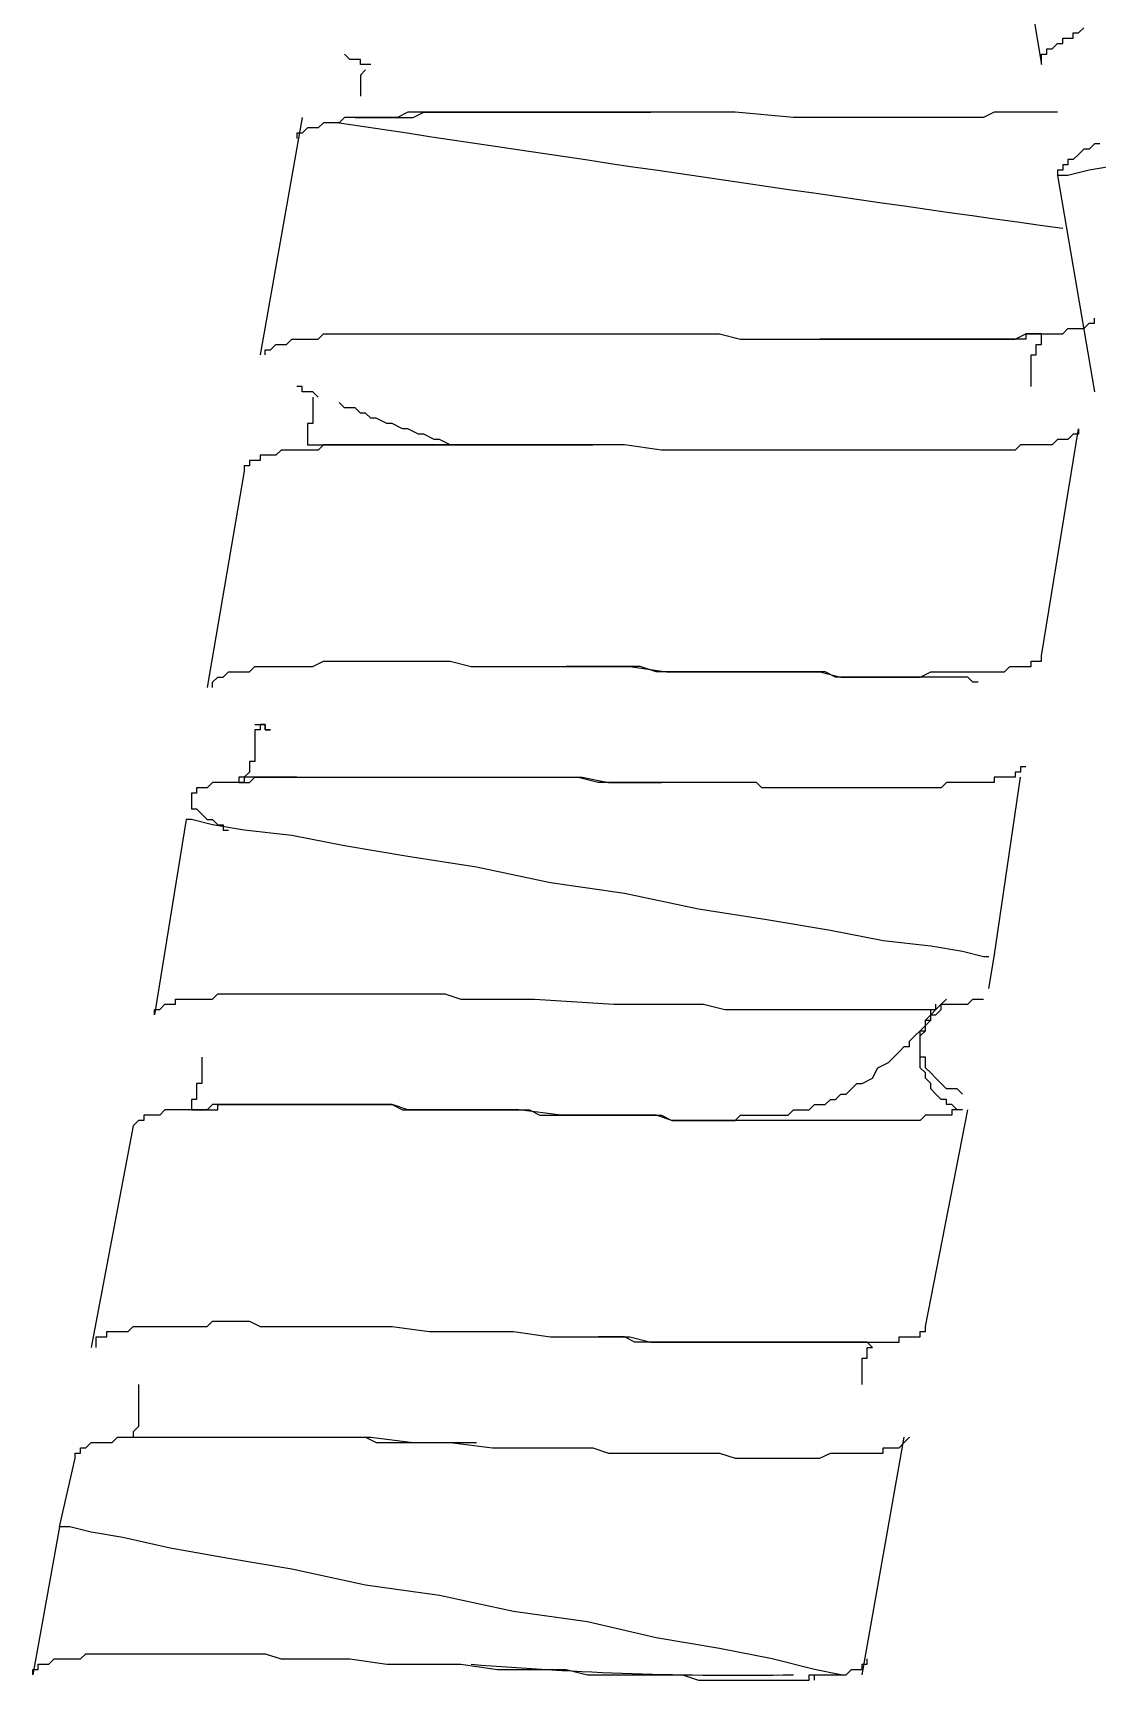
# Model space of a CAD drawing. Extents: x -1585 to -1165, y -4178 to -3881.
# Drawn here: x -1415.42 to -1409.43, y -4081.63 to -4072.35 of the extents above; entities that cross this region are included whole.
import ezdxf

# ---------------------------------------------------------------- set-up
doc = ezdxf.new("R2010")
doc.units = 0
doc.header["$LTSCALE"] = 7
doc.layers.add('DWG', color=7, linetype='CONTINUOUS')

msp = doc.modelspace()

# ---------------------------------------------------------------- linework, layer by layer
at = {"layer": 'DWG'}
for points in [[(-1409.9471, -4071.2748), (-1409.7388, -4072.5243), (-1409.7388, -4072.4946), (-1409.7388, -4072.4648), (-1409.7091, -4072.4648), (-1409.7091, -4072.4351), (-1409.6793, -4072.4351), (-1409.6496, -4072.4053), (-1409.6198, -4072.4053), (-1409.6198, -4072.3756), (-1409.5901, -4072.3756), (-1409.5603, -4072.3756), (-1409.5603, -4072.3458), (-1409.5306, -4072.3458), (-1409.5008, -4072.3161)], [(-1405.1276, -4072.3756), (-1405.1573, -4072.3756), (-1405.2763, -4072.4053), (-1405.4548, -4072.4351), (-1405.7226, -4072.4648), (-1406.0201, -4072.5243), (-1406.3771, -4072.5838), (-1406.7638, -4072.6433), (-1407.1803, -4072.7326), (-1407.5968, -4072.7921), (-1407.9836, -4072.8516), (-1408.3703, -4072.9408), (-1408.7273, -4073.0003), (-1409.0546, -4073.0598), (-1409.2926, -4073.0896), (-1409.4711, -4073.1193), (-1409.5901, -4073.1491), (-1409.6496, -4073.1491), (-1409.4413, -4074.3688)], [(-1413.5171, -4072.5243), (-1413.5468, -4072.5243), (-1413.5766, -4072.5243), (-1413.5766, -4072.4946), (-1413.6063, -4072.4946), (-1413.6361, -4072.4946), (-1413.6658, -4072.4648)], [(-1413.5468, -4072.5541), (-1413.5766, -4072.5838), (-1413.5766, -4072.6136), (-1413.5766, -4072.6433), (-1413.5766, -4072.6731), (-1413.5766, -4072.7028)], [(-1413.9038, -4072.8218), (-1414.1418, -4074.1606)], [(-1409.6496, -4072.7921), (-1409.6793, -4072.7921), (-1409.7388, -4072.7921), (-1409.7983, -4072.7921), (-1409.8281, -4072.7921), (-1409.8876, -4072.7921), (-1409.9471, -4072.7921), (-1410.0066, -4072.7921), (-1410.0661, -4072.8218), (-1410.1256, -4072.8218), (-1410.1851, -4072.8218), (-1410.2446, -4072.8218), (-1410.3041, -4072.8218), (-1410.3636, -4072.8218), (-1410.4231, -4072.8218), (-1410.5123, -4072.8218), (-1410.5718, -4072.8218), (-1410.6313, -4072.8218), (-1410.7206, -4072.8218), (-1410.7801, -4072.8218), (-1410.8396, -4072.8218), (-1410.9288, -4072.8218), (-1410.9883, -4072.8218), (-1411.1371, -4072.8218), (-1411.4643, -4072.7921), (-1411.7618, -4072.7921), (-1411.9106, -4072.7921), (-1412.0593, -4072.7921), (-1412.2081, -4072.7921), (-1412.3568, -4072.7921), (-1412.5056, -4072.7921), (-1412.5651, -4072.7921), (-1412.6543, -4072.7921), (-1412.7138, -4072.7921), (-1412.7733, -4072.7921), (-1412.8328, -4072.7921), (-1412.8923, -4072.7921), (-1412.9816, -4072.7921), (-1413.0411, -4072.7921), (-1413.1006, -4072.7921), (-1413.1601, -4072.7921), (-1413.1898, -4072.7921), (-1413.2493, -4072.7921), (-1413.3088, -4072.7921), (-1413.3683, -4072.8218), (-1413.3981, -4072.8218), (-1413.4576, -4072.8218), (-1413.5171, -4072.8218), (-1413.5468, -4072.8218), (-1413.5766, -4072.8218), (-1413.6361, -4072.8218), (-1413.6658, -4072.8218), (-1413.6956, -4072.8516), (-1413.7253, -4072.8516), (-1413.7551, -4072.8516), (-1413.7848, -4072.8516), (-1413.8146, -4072.8813), (-1413.8443, -4072.8813), (-1413.8741, -4072.8813), (-1413.9038, -4072.9111), (-1413.9336, -4072.9111), (-1413.9336, -4072.9408)], [(-1413.6063, -4072.8218), (-1413.5766, -4072.8218), (-1413.5468, -4072.8218), (-1413.5171, -4072.8218), (-1413.4873, -4072.8218), (-1413.4576, -4072.8218), (-1413.4278, -4072.8218), (-1413.3981, -4072.8218), (-1413.3683, -4072.8218), (-1413.3386, -4072.8218), (-1413.3088, -4072.8218), (-1413.2791, -4072.8218), (-1413.2196, -4072.7921), (-1413.1898, -4072.7921), (-1413.1303, -4072.7921), (-1413.0708, -4072.7921), (-1413.0411, -4072.7921), (-1412.9816, -4072.7921), (-1412.9221, -4072.7921), (-1412.8626, -4072.7921), (-1412.8328, -4072.7921), (-1412.7733, -4072.7921), (-1412.7138, -4072.7921), (-1412.6543, -4072.7921), (-1412.5948, -4072.7921), (-1412.5353, -4072.7921), (-1412.4758, -4072.7921), (-1412.3866, -4072.7921), (-1412.3271, -4072.7921), (-1412.2676, -4072.7921), (-1412.2081, -4072.7921), (-1412.1486, -4072.7921), (-1412.0593, -4072.7921), (-1411.9998, -4072.7921), (-1411.9403, -4072.7921)], [(-1409.4116, -4072.9706), (-1409.4413, -4072.9706), (-1409.4711, -4073.0003), (-1409.5008, -4073.0003), (-1409.5306, -4073.0301), (-1409.5603, -4073.0598), (-1409.5901, -4073.0598), (-1409.5901, -4073.0896), (-1409.6198, -4073.0896), (-1409.6198, -4073.1193), (-1409.6496, -4073.1193), (-1409.6496, -4073.1491)], [(-1414.1121, -4074.1606), (-1414.1121, -4074.1308), (-1414.0823, -4074.1308), (-1414.0526, -4074.1011), (-1414.0228, -4074.1011), (-1413.9931, -4074.1011), (-1413.9633, -4074.0713), (-1413.9336, -4074.0713), (-1413.9038, -4074.0713), (-1413.8741, -4074.0713), (-1413.8443, -4074.0713), (-1413.8146, -4074.0713), (-1413.7848, -4074.0416), (-1413.7551, -4074.0416), (-1413.7253, -4074.0416), (-1413.6658, -4074.0416), (-1413.6361, -4074.0416), (-1413.6063, -4074.0416), (-1413.5766, -4074.0416), (-1413.5468, -4074.0416), (-1413.4873, -4074.0416), (-1413.4576, -4074.0416), (-1413.4278, -4074.0416), (-1413.3683, -4074.0416), (-1413.3386, -4074.0416), (-1413.3088, -4074.0416), (-1413.2493, -4074.0416), (-1413.2196, -4074.0416), (-1413.1601, -4074.0416), (-1413.0708, -4074.0416), (-1412.9816, -4074.0416), (-1412.8626, -4074.0416), (-1412.7733, -4074.0416), (-1412.6543, -4074.0416), (-1412.5651, -4074.0416), (-1412.4461, -4074.0416), (-1412.2378, -4074.0416), (-1411.9998, -4074.0416), (-1411.7916, -4074.0416), (-1411.5536, -4074.0416), (-1411.4346, -4074.0713), (-1411.3156, -4074.0713), (-1411.2263, -4074.0713), (-1411.1073, -4074.0713), (-1410.9883, -4074.0713), (-1410.8991, -4074.0713), (-1410.7801, -4074.0713), (-1410.6908, -4074.0713), (-1410.5718, -4074.0713), (-1410.4826, -4074.0713), (-1410.3933, -4074.0713), (-1410.3041, -4074.0713), (-1410.2148, -4074.0713), (-1410.1851, -4074.0713), (-1410.1256, -4074.0713), (-1410.0958, -4074.0713), (-1410.0661, -4074.0713), (-1410.0066, -4074.0713), (-1409.9768, -4074.0713), (-1409.9471, -4074.0713), (-1409.9173, -4074.0713), (-1409.8876, -4074.0713), (-1409.8281, -4074.0416), (-1409.7983, -4074.0416), (-1409.7686, -4074.0416), (-1409.7388, -4074.0416), (-1409.7091, -4074.0416), (-1409.6793, -4074.0416), (-1409.6496, -4074.0416), (-1409.6198, -4074.0416), (-1409.5901, -4074.0118), (-1409.5603, -4074.0118), (-1409.5306, -4074.0118), (-1409.5008, -4074.0118), (-1409.4711, -4073.9821), (-1409.4413, -4073.9821), (-1409.4413, -4073.9523)], [(-1409.7983, -4074.3391), (-1409.7983, -4074.3093), (-1409.7983, -4074.2796), (-1409.7983, -4074.2498), (-1409.7983, -4074.2201), (-1409.7983, -4074.1903), (-1409.7983, -4074.1606), (-1409.7686, -4074.1606), (-1409.7686, -4074.1308), (-1409.7686, -4074.1011), (-1409.7388, -4074.1011), (-1409.7388, -4074.0713), (-1409.7388, -4074.0416), (-1409.7686, -4074.0416), (-1409.7983, -4074.0416), (-1409.8281, -4074.0416), (-1409.8281, -4074.0713), (-1409.8578, -4074.0713), (-1409.8876, -4074.0713), (-1409.9173, -4074.0713), (-1409.9471, -4074.0713), (-1409.9768, -4074.0713), (-1410.0066, -4074.0713), (-1410.0363, -4074.0713), (-1410.0661, -4074.0713), (-1410.0958, -4074.0713), (-1410.1256, -4074.0713), (-1410.1553, -4074.0713), (-1410.1851, -4074.0713), (-1410.2148, -4074.0713), (-1410.2446, -4074.0713), (-1410.2743, -4074.0713), (-1410.3338, -4074.0713), (-1410.3636, -4074.0713), (-1410.3933, -4074.0713), (-1410.4231, -4074.0713), (-1410.4528, -4074.0713), (-1410.5123, -4074.0713), (-1410.5421, -4074.0713), (-1410.5718, -4074.0713), (-1410.6313, -4074.0713), (-1410.6611, -4074.0713), (-1410.6908, -4074.0713), (-1410.7503, -4074.0713), (-1410.7801, -4074.0713), (-1410.8098, -4074.0713), (-1410.8693, -4074.0713), (-1410.8991, -4074.0713), (-1410.9586, -4074.0713), (-1410.9883, -4074.0713)], [(-1413.8146, -4074.3986), (-1413.8443, -4074.3688), (-1413.8741, -4074.3688), (-1413.9038, -4074.3688), (-1413.9038, -4074.3391), (-1413.9336, -4074.3391)], [(-1413.8443, -4074.3986), (-1413.8443, -4074.4283), (-1413.8443, -4074.4581), (-1413.8443, -4074.4878), (-1413.8443, -4074.5176), (-1413.8443, -4074.5473), (-1413.8741, -4074.5473), (-1413.8741, -4074.5771), (-1413.8741, -4074.6068), (-1413.8741, -4074.6366), (-1413.8741, -4074.6663), (-1413.8443, -4074.6663), (-1413.8146, -4074.6663), (-1413.7848, -4074.6663), (-1413.7551, -4074.6663), (-1413.7253, -4074.6663), (-1413.6956, -4074.6663), (-1413.6658, -4074.6663), (-1413.6063, -4074.6663), (-1413.5766, -4074.6663), (-1413.5468, -4074.6663), (-1413.5171, -4074.6663), (-1413.4873, -4074.6663), (-1413.4576, -4074.6663), (-1413.3981, -4074.6663), (-1413.3683, -4074.6663), (-1413.3088, -4074.6663), (-1413.2791, -4074.6663), (-1413.2196, -4074.6663), (-1413.1898, -4074.6663), (-1413.1303, -4074.6663), (-1413.1006, -4074.6663), (-1413.0411, -4074.6663), (-1412.9816, -4074.6663), (-1412.9221, -4074.6663), (-1412.8923, -4074.6663), (-1412.8328, -4074.6663), (-1412.7733, -4074.6663), (-1412.7138, -4074.6663), (-1412.6543, -4074.6663), (-1412.5948, -4074.6663), (-1412.5651, -4074.6663), (-1412.5056, -4074.6663), (-1412.4461, -4074.6663), (-1412.3866, -4074.6663), (-1412.3271, -4074.6663), (-1412.2676, -4074.6663)], [(-1413.0708, -4074.6663), (-1413.1303, -4074.6366), (-1413.1601, -4074.6366), (-1413.2196, -4074.6068), (-1413.2493, -4074.6068), (-1413.3088, -4074.5771), (-1413.3386, -4074.5771), (-1413.3981, -4074.5473), (-1413.4278, -4074.5473), (-1413.4873, -4074.5176), (-1413.5171, -4074.5176), (-1413.5468, -4074.4878), (-1413.5766, -4074.4878), (-1413.6063, -4074.4581), (-1413.6361, -4074.4581), (-1413.6658, -4074.4581), (-1413.6956, -4074.4283)], [(-1414.4096, -4076.0348), (-1414.4096, -4076.0051), (-1414.3798, -4075.9753), (-1414.3501, -4075.9753), (-1414.3203, -4075.9456), (-1414.2906, -4075.9456), (-1414.2608, -4075.9456), (-1414.2311, -4075.9456), (-1414.2013, -4075.9456), (-1414.1716, -4075.9158), (-1414.1418, -4075.9158), (-1414.1121, -4075.9158), (-1414.0823, -4075.9158), (-1414.0526, -4075.9158), (-1413.9931, -4075.9158), (-1413.9633, -4075.9158), (-1413.9336, -4075.9158), (-1413.9038, -4075.9158), (-1413.8741, -4075.9158), (-1413.8443, -4075.9158), (-1413.7848, -4075.8861), (-1413.7551, -4075.8861), (-1413.7253, -4075.8861), (-1413.6361, -4075.8861), (-1413.5468, -4075.8861), (-1413.4576, -4075.8861), (-1413.3683, -4075.8861), (-1413.2791, -4075.8861), (-1413.1601, -4075.8861), (-1413.0708, -4075.8861), (-1412.9518, -4075.9158), (-1412.8626, -4075.9158), (-1412.7436, -4075.9158), (-1412.6246, -4075.9158), (-1412.5353, -4075.9158), (-1412.4163, -4075.9158), (-1412.2973, -4075.9158), (-1412.0593, -4075.9158), (-1411.8511, -4075.9456), (-1411.6131, -4075.9456), (-1411.5238, -4075.9456), (-1411.4048, -4075.9456), (-1411.2858, -4075.9456), (-1411.1966, -4075.9456), (-1411.0776, -4075.9456), (-1410.9883, -4075.9456), (-1410.8693, -4075.9753), (-1410.7801, -4075.9753), (-1410.7503, -4075.9753), (-1410.6908, -4075.9753), (-1410.6016, -4075.9753), (-1410.5123, -4075.9753), (-1410.4231, -4075.9753), (-1410.3636, -4075.9456), (-1410.3041, -4075.9456), (-1410.2743, -4075.9456), (-1410.2446, -4075.9456), (-1410.2148, -4075.9456), (-1410.1851, -4075.9456), (-1410.1256, -4075.9456), (-1410.0958, -4075.9456), (-1410.0661, -4075.9456), (-1410.0363, -4075.9456), (-1410.0066, -4075.9456), (-1409.9768, -4075.9456), (-1409.9471, -4075.9456), (-1409.9173, -4075.9158), (-1409.8876, -4075.9158), (-1409.8578, -4075.9158), (-1409.8281, -4075.9158), (-1409.7983, -4075.9158), (-1409.7983, -4075.8861), (-1409.7686, -4075.8861), (-1409.7388, -4075.8861), (-1409.7388, -4075.8563), (-1409.5306, -4074.5771), (-1409.5306, -4074.6068), (-1409.5603, -4074.6068), (-1409.5901, -4074.6366), (-1409.6198, -4074.6366), (-1409.6496, -4074.6366), (-1409.6793, -4074.6663), (-1409.7091, -4074.6663), (-1409.7388, -4074.6663), (-1409.7686, -4074.6663), (-1409.7983, -4074.6663), (-1409.8281, -4074.6663), (-1409.8578, -4074.6663), (-1409.8876, -4074.6961), (-1409.9173, -4074.6961), (-1409.9471, -4074.6961), (-1409.9768, -4074.6961), (-1410.0066, -4074.6961), (-1410.0363, -4074.6961), (-1410.0661, -4074.6961), (-1410.1256, -4074.6961), (-1410.1553, -4074.6961), (-1410.1851, -4074.6961), (-1410.2446, -4074.6961), (-1410.3041, -4074.6961), (-1410.3933, -4074.6961), (-1410.4826, -4074.6961), (-1410.5718, -4074.6961), (-1410.6908, -4074.6961), (-1410.7801, -4074.6961), (-1410.8693, -4074.6961), (-1410.9883, -4074.6961), (-1411.1073, -4074.6961), (-1411.1966, -4074.6961), (-1411.3156, -4074.6961), (-1411.4346, -4074.6961), (-1411.5238, -4074.6961), (-1411.6428, -4074.6961), (-1411.8808, -4074.6961), (-1412.0891, -4074.6663), (-1412.3271, -4074.6663), (-1412.4461, -4074.6663), (-1412.5353, -4074.6663), (-1412.6543, -4074.6663), (-1412.7733, -4074.6663), (-1412.8626, -4074.6663), (-1412.9816, -4074.6663), (-1413.0708, -4074.6663), (-1413.1601, -4074.6663), (-1413.2196, -4074.6663), (-1413.2493, -4074.6663), (-1413.3386, -4074.6663), (-1413.4278, -4074.6663), (-1413.5171, -4074.6663), (-1413.6063, -4074.6663), (-1413.6361, -4074.6663), (-1413.6658, -4074.6663), (-1413.6956, -4074.6663), (-1413.7551, -4074.6663), (-1413.7848, -4074.6663), (-1413.8146, -4074.6961), (-1413.8443, -4074.6961), (-1413.8741, -4074.6961), (-1413.9038, -4074.6961), (-1413.9336, -4074.6961), (-1413.9633, -4074.6961), (-1413.9931, -4074.6961), (-1414.0228, -4074.6961), (-1414.0526, -4074.7258), (-1414.0823, -4074.7258), (-1414.1121, -4074.7258), (-1414.1418, -4074.7258), (-1414.1418, -4074.7556), (-1414.1716, -4074.7556), (-1414.2013, -4074.7556), (-1414.2013, -4074.7853), (-1414.2311, -4074.7853), (-1414.2311, -4074.8151), (-1414.4393, -4076.0348)], [(-1410.0958, -4076.0051), (-1410.1256, -4076.0051), (-1410.1553, -4075.9753), (-1410.1851, -4075.9753), (-1410.2148, -4075.9753), (-1410.2446, -4075.9753), (-1410.2743, -4075.9753), (-1410.3041, -4075.9753), (-1410.3338, -4075.9753), (-1410.3636, -4075.9753), (-1410.3933, -4075.9753), (-1410.4231, -4075.9753), (-1410.4528, -4075.9753), (-1410.4826, -4075.9753), (-1410.5123, -4075.9753), (-1410.5421, -4075.9753), (-1410.5718, -4075.9753), (-1410.6016, -4075.9753), (-1410.6313, -4075.9753), (-1410.6908, -4075.9753), (-1410.7206, -4075.9753), (-1410.7503, -4075.9753), (-1410.7801, -4075.9753), (-1410.8396, -4075.9753), (-1410.8693, -4075.9753), (-1410.8991, -4075.9753), (-1410.9586, -4075.9456), (-1410.9883, -4075.9456), (-1411.0478, -4075.9456), (-1411.0776, -4075.9456), (-1411.1371, -4075.9456), (-1411.1668, -4075.9456), (-1411.2263, -4075.9456), (-1411.2561, -4075.9456), (-1411.3156, -4075.9456), (-1411.4048, -4075.9456), (-1411.4941, -4075.9456), (-1411.6131, -4075.9456), (-1411.7023, -4075.9456), (-1411.7916, -4075.9456), (-1411.9106, -4075.9456), (-1411.9998, -4075.9158), (-1412.1188, -4075.9158), (-1412.2081, -4075.9158), (-1412.2973, -4075.9158), (-1412.4163, -4075.9158)], [(-1414.1716, -4076.2431), (-1414.1418, -4076.2431), (-1414.1121, -4076.2431), (-1414.1121, -4076.2728), (-1414.0823, -4076.2728), (-1414.1121, -4076.2728), (-1414.1121, -4076.2431), (-1414.1418, -4076.2431), (-1414.1418, -4076.2728), (-1414.1716, -4076.2728), (-1414.1716, -4076.3026), (-1414.1716, -4076.3323), (-1414.1716, -4076.3621), (-1414.1716, -4076.3918), (-1414.1716, -4076.4216), (-1414.1716, -4076.4513), (-1414.2013, -4076.4513), (-1414.2013, -4076.4811), (-1414.2013, -4076.5108), (-1414.2311, -4076.5406), (-1414.2311, -4076.5703), (-1414.2608, -4076.5703), (-1414.2311, -4076.5703), (-1414.2013, -4076.5703), (-1414.1716, -4076.5406), (-1414.1418, -4076.5406), (-1414.1121, -4076.5406), (-1414.0823, -4076.5406), (-1414.0526, -4076.5406), (-1414.0228, -4076.5406), (-1413.9931, -4076.5406), (-1413.9633, -4076.5406), (-1413.9336, -4076.5406), (-1413.9038, -4076.5406), (-1413.8741, -4076.5406), (-1413.8443, -4076.5406), (-1413.8146, -4076.5406), (-1413.7848, -4076.5406), (-1413.7551, -4076.5406), (-1413.7253, -4076.5406), (-1413.6956, -4076.5406), (-1413.6361, -4076.5406), (-1413.5766, -4076.5406), (-1413.5171, -4076.5406), (-1413.4576, -4076.5406), (-1413.3981, -4076.5406), (-1413.3386, -4076.5406), (-1413.2493, -4076.5406), (-1413.1898, -4076.5406), (-1413.1303, -4076.5406), (-1413.0708, -4076.5406), (-1412.9816, -4076.5406), (-1412.9221, -4076.5406), (-1412.8328, -4076.5406), (-1412.7733, -4076.5406), (-1412.7138, -4076.5406), (-1412.6246, -4076.5406), (-1412.4758, -4076.5406), (-1412.3271, -4076.5406), (-1412.1783, -4076.5703), (-1412.0296, -4076.5703), (-1411.9701, -4076.5703), (-1411.8808, -4076.5703)], [(-1413.9336, -4076.5406), (-1413.9633, -4076.5406), (-1413.9931, -4076.5406), (-1414.0228, -4076.5406), (-1414.0526, -4076.5406), (-1414.0823, -4076.5406), (-1414.1121, -4076.5406), (-1414.1418, -4076.5406), (-1414.1716, -4076.5406), (-1414.2013, -4076.5406), (-1414.2311, -4076.5406), (-1414.2608, -4076.5406), (-1414.2608, -4076.5703), (-1414.2906, -4076.5703), (-1414.3203, -4076.5703), (-1414.3501, -4076.5703), (-1414.3798, -4076.5703), (-1414.4096, -4076.5703), (-1414.4393, -4076.6001), (-1414.4691, -4076.6001), (-1414.4988, -4076.6001), (-1414.4988, -4076.6298), (-1414.5286, -4076.6298), (-1414.5286, -4076.6596), (-1414.5286, -4076.6893), (-1414.5286, -4076.7191), (-1414.4988, -4076.7191), (-1414.4691, -4076.7488), (-1414.4393, -4076.7786), (-1414.4096, -4076.7786), (-1414.3798, -4076.8083), (-1414.3501, -4076.8083), (-1414.3501, -4076.8381), (-1414.3203, -4076.8381)], [(-1409.8281, -4076.4811), (-1409.8578, -4076.4811), (-1409.8578, -4076.5108), (-1409.8876, -4076.5108), (-1409.8876, -4076.5406), (-1409.9173, -4076.5406), (-1409.9471, -4076.5406), (-1409.9768, -4076.5406), (-1410.0066, -4076.5406), (-1410.0066, -4076.5703), (-1410.0363, -4076.5703), (-1410.0661, -4076.5703), (-1410.0958, -4076.5703), (-1410.1256, -4076.5703), (-1410.1553, -4076.5703), (-1410.1851, -4076.5703), (-1410.2148, -4076.5703), (-1410.2446, -4076.5703), (-1410.2743, -4076.5703), (-1410.3041, -4076.6001), (-1410.3636, -4076.6001), (-1410.3933, -4076.6001), (-1410.4231, -4076.6001), (-1410.4826, -4076.6001), (-1410.5123, -4076.6001), (-1410.5421, -4076.6001), (-1410.6016, -4076.6001), (-1410.6313, -4076.6001), (-1410.6908, -4076.6001), (-1410.7206, -4076.6001), (-1410.7801, -4076.6001), (-1410.8396, -4076.6001), (-1410.8693, -4076.6001), (-1410.9288, -4076.6001), (-1410.9883, -4076.6001), (-1411.0478, -4076.6001), (-1411.0776, -4076.6001), (-1411.1371, -4076.6001), (-1411.1966, -4076.6001), (-1411.2561, -4076.6001), (-1411.3156, -4076.6001), (-1411.3453, -4076.5703), (-1411.4048, -4076.5703), (-1411.4643, -4076.5703), (-1411.5238, -4076.5703), (-1411.6428, -4076.5703), (-1411.7618, -4076.5703), (-1411.8808, -4076.5703), (-1411.9998, -4076.5703), (-1412.1188, -4076.5703), (-1412.2378, -4076.5703), (-1412.3568, -4076.5406)], [(-1410.0363, -4077.7306), (-1410.0066, -4077.5521), (-1409.8578, -4076.5406)], [(-1410.0363, -4077.5521), (-1410.0661, -4077.5521), (-1410.1851, -4077.5223), (-1410.3636, -4077.4926), (-1410.6313, -4077.4628), (-1410.9288, -4077.4033), (-1411.2858, -4077.3438), (-1411.6726, -4077.2843), (-1412.0891, -4077.1951), (-1412.5056, -4077.1356), (-1412.9221, -4077.0463), (-1413.3088, -4076.9868), (-1413.6658, -4076.9273), (-1413.9633, -4076.8678), (-1414.2311, -4076.8381), (-1414.4096, -4076.8083), (-1414.5286, -4076.7786), (-1414.5583, -4076.7786), (-1414.7368, -4077.8793), (-1414.7368, -4077.8496), (-1414.7071, -4077.8496), (-1414.6773, -4077.8198), (-1414.6476, -4077.8198), (-1414.6178, -4077.8198), (-1414.6178, -4077.7901), (-1414.5881, -4077.7901), (-1414.5583, -4077.7901), (-1414.5286, -4077.7901), (-1414.4988, -4077.7901), (-1414.4691, -4077.7901), (-1414.4393, -4077.7901), (-1414.4096, -4077.7901), (-1414.3798, -4077.7603), (-1414.3501, -4077.7603), (-1414.3203, -4077.7603), (-1414.2608, -4077.7603), (-1414.2311, -4077.7603), (-1414.2013, -4077.7603), (-1414.1716, -4077.7603), (-1414.1418, -4077.7603), (-1414.1121, -4077.7603), (-1414.0228, -4077.7603), (-1413.9336, -4077.7603), (-1413.8741, -4077.7603), (-1413.7848, -4077.7603), (-1413.6956, -4077.7603), (-1413.6063, -4077.7603), (-1413.5171, -4077.7603), (-1413.3981, -4077.7603), (-1413.3088, -4077.7603), (-1413.2196, -4077.7603), (-1413.1006, -4077.7603), (-1413.0113, -4077.7901), (-1412.8923, -4077.7901), (-1412.8031, -4077.7901), (-1412.5948, -4077.7901), (-1412.1486, -4077.8198), (-1411.9403, -4077.8198), (-1411.8213, -4077.8198), (-1411.7321, -4077.8198), (-1411.6428, -4077.8198), (-1411.5238, -4077.8496), (-1411.4346, -4077.8496), (-1411.3453, -4077.8496), (-1411.2263, -4077.8496), (-1411.1371, -4077.8496), (-1411.0478, -4077.8496), (-1410.9586, -4077.8496), (-1410.8991, -4077.8496), (-1410.8098, -4077.8496), (-1410.7206, -4077.8496), (-1410.6611, -4077.8496), (-1410.5718, -4077.8496), (-1410.5421, -4077.8496), (-1410.5123, -4077.8496), (-1410.4826, -4077.8496), (-1410.4528, -4077.8496), (-1410.4231, -4077.8496), (-1410.3933, -4077.8496), (-1410.3636, -4077.8496), (-1410.3338, -4077.8496), (-1410.3041, -4077.8198), (-1410.2743, -4077.8198), (-1410.2446, -4077.8198), (-1410.2148, -4077.8198), (-1410.1851, -4077.8198), (-1410.1553, -4077.8198), (-1410.1256, -4077.7901), (-1410.0958, -4077.7901)], [(-1414.4691, -4078.1173), (-1414.4691, -4078.1471), (-1414.4691, -4078.1768), (-1414.4691, -4078.2066), (-1414.4691, -4078.2363), (-1414.4691, -4078.2661), (-1414.4988, -4078.2661), (-1414.4988, -4078.2958), (-1414.4988, -4078.3256), (-1414.4988, -4078.3553), (-1414.5286, -4078.3553), (-1414.5286, -4078.3851), (-1414.5286, -4078.4148), (-1414.4988, -4078.4148), (-1414.4691, -4078.4148), (-1414.4393, -4078.4148), (-1414.4096, -4078.4148), (-1414.3798, -4078.4148), (-1414.3798, -4078.3851), (-1414.3501, -4078.3851), (-1414.3203, -4078.3851), (-1414.2906, -4078.3851), (-1414.2608, -4078.3851), (-1414.2311, -4078.3851), (-1414.2013, -4078.3851), (-1414.1716, -4078.3851), (-1414.1418, -4078.3851), (-1414.0823, -4078.3851), (-1414.0526, -4078.3851), (-1413.9931, -4078.3851), (-1413.9633, -4078.3851), (-1413.9038, -4078.3851), (-1413.8443, -4078.3851), (-1413.8146, -4078.3851), (-1413.7551, -4078.3851), (-1413.6956, -4078.3851), (-1413.6658, -4078.3851), (-1413.6063, -4078.3851), (-1413.5468, -4078.3851), (-1413.4873, -4078.3851), (-1413.4576, -4078.3851), (-1413.3981, -4078.3851), (-1413.3386, -4078.4148), (-1413.2791, -4078.4148), (-1413.2196, -4078.4148), (-1413.1601, -4078.4148), (-1413.1006, -4078.4148), (-1413.0411, -4078.4148), (-1412.9816, -4078.4148), (-1412.9221, -4078.4148), (-1412.8626, -4078.4148), (-1412.8031, -4078.4148), (-1412.7436, -4078.4148), (-1412.6841, -4078.4148), (-1412.6246, -4078.4148), (-1412.5651, -4078.4446), (-1412.4461, -4078.4446), (-1412.2081, -4078.4446), (-1412.0891, -4078.4446), (-1412.0296, -4078.4446), (-1411.9998, -4078.4446), (-1411.9403, -4078.4446), (-1411.8808, -4078.4446), (-1411.8213, -4078.4743), (-1411.7618, -4078.4743), (-1411.7023, -4078.4743), (-1411.6726, -4078.4743), (-1411.6131, -4078.4743), (-1411.5536, -4078.4743), (-1411.5238, -4078.4743), (-1411.4643, -4078.4743), (-1411.4346, -4078.4446), (-1411.3751, -4078.4446), (-1411.3453, -4078.4446), (-1411.2858, -4078.4446), (-1411.2561, -4078.4446), (-1411.1966, -4078.4446), (-1411.1668, -4078.4446), (-1411.1371, -4078.4148), (-1411.0776, -4078.4148), (-1411.0478, -4078.4148), (-1411.0181, -4078.3851), (-1410.9883, -4078.3851), (-1410.9586, -4078.3851), (-1410.9288, -4078.3553), (-1410.8991, -4078.3553), (-1410.8693, -4078.3256), (-1410.8396, -4078.3256), (-1410.8098, -4078.2958), (-1410.7801, -4078.2661), (-1410.7503, -4078.2661), (-1410.6908, -4078.2363), (-1410.6611, -4078.1768), (-1410.6016, -4078.1471), (-1410.5718, -4078.1173), (-1410.5421, -4078.0876), (-1410.5123, -4078.0578), (-1410.4826, -4078.0578), (-1410.4826, -4078.0281), (-1410.4528, -4077.9983), (-1410.4231, -4077.9686), (-1410.3933, -4077.9388), (-1410.3636, -4077.9091), (-1410.3636, -4077.8793), (-1410.3338, -4077.8793), (-1410.3041, -4077.8496), (-1410.3041, -4077.8198), (-1410.2743, -4077.7901)], [(-1410.2148, -4078.4148), (-1410.2446, -4078.3851), (-1410.2743, -4078.3851), (-1410.2743, -4078.3553), (-1410.3041, -4078.3553), (-1410.3338, -4078.3256), (-1410.3636, -4078.2958), (-1410.3636, -4078.2661), (-1410.3933, -4078.2363), (-1410.3933, -4078.2066), (-1410.4231, -4078.1768), (-1410.4231, -4078.1471), (-1410.4231, -4078.1173), (-1410.4231, -4078.0876), (-1410.4231, -4078.0578), (-1410.4231, -4078.0281), (-1410.4231, -4077.9983), (-1410.4231, -4077.9686), (-1410.3933, -4077.9686), (-1410.3933, -4077.9388), (-1410.3933, -4077.9091), (-1410.3636, -4077.9091), (-1410.3636, -4077.8793), (-1410.3636, -4077.8496), (-1410.3338, -4077.8496), (-1410.3338, -4077.8198)], [(-1410.1851, -4078.3256), (-1410.2148, -4078.2958), (-1410.2446, -4078.2958), (-1410.2743, -4078.2958), (-1410.3041, -4078.2661), (-1410.3338, -4078.2363), (-1410.3636, -4078.2066), (-1410.3933, -4078.1768), (-1410.3933, -4078.1471), (-1410.3933, -4078.1173), (-1410.4231, -4078.1173), (-1410.4231, -4078.0876), (-1410.4231, -4078.0578), (-1410.4231, -4078.0281), (-1410.4231, -4077.9983), (-1410.3933, -4077.9686), (-1410.3933, -4077.9388), (-1410.3933, -4077.9091), (-1410.3636, -4077.8793), (-1410.3338, -4077.8496), (-1410.3041, -4077.8198)], [(-1410.1256, -4077.7901), (-1410.0958, -4077.7901), (-1410.0661, -4077.7901)], [(-1410.1851, -4078.4148), (-1410.2148, -4078.4148), (-1410.2446, -4078.4148), (-1410.2446, -4078.4446), (-1410.2743, -4078.4446), (-1410.3041, -4078.4446), (-1410.3338, -4078.4446), (-1410.3636, -4078.4446), (-1410.3933, -4078.4446), (-1410.4231, -4078.4743), (-1410.4528, -4078.4743), (-1410.4826, -4078.4743), (-1410.5123, -4078.4743), (-1410.5421, -4078.4743), (-1410.5718, -4078.4743), (-1410.6016, -4078.4743), (-1410.6313, -4078.4743), (-1410.6611, -4078.4743), (-1410.7503, -4078.4743), (-1410.8098, -4078.4743), (-1410.8991, -4078.4743), (-1410.9586, -4078.4743), (-1411.0478, -4078.4743), (-1411.1371, -4078.4743), (-1411.2263, -4078.4743), (-1411.3156, -4078.4743), (-1411.4346, -4078.4743), (-1411.5238, -4078.4743), (-1411.6131, -4078.4743), (-1411.7321, -4078.4743), (-1411.8213, -4078.4743), (-1411.9106, -4078.4446), (-1412.0296, -4078.4446), (-1412.2378, -4078.4446), (-1412.4461, -4078.4446), (-1412.6841, -4078.4148), (-1412.7733, -4078.4148), (-1412.8923, -4078.4148), (-1413.0113, -4078.4148), (-1413.1006, -4078.4148), (-1413.2196, -4078.4148), (-1413.3088, -4078.4148), (-1413.3981, -4078.3851), (-1413.5171, -4078.3851), (-1413.6063, -4078.3851), (-1413.6956, -4078.3851), (-1413.7848, -4078.3851), (-1413.8741, -4078.3851), (-1413.9633, -4078.3851), (-1414.0526, -4078.3851), (-1414.1418, -4078.3851), (-1414.1716, -4078.3851), (-1414.2013, -4078.3851), (-1414.2311, -4078.3851), (-1414.2906, -4078.3851), (-1414.3203, -4078.3851), (-1414.3501, -4078.3851), (-1414.3798, -4078.3851), (-1414.4096, -4078.3851), (-1414.4393, -4078.4148), (-1414.4691, -4078.4148), (-1414.4988, -4078.4148), (-1414.5286, -4078.4148), (-1414.5583, -4078.4148), (-1414.5881, -4078.4148), (-1414.6178, -4078.4148), (-1414.6476, -4078.4148), (-1414.6773, -4078.4148), (-1414.7071, -4078.4446), (-1414.7368, -4078.4446), (-1414.7666, -4078.4446), (-1414.7963, -4078.4446), (-1414.7963, -4078.4743), (-1414.8261, -4078.4743), (-1414.8558, -4078.5041), (-1415.0938, -4079.7536)], [(-1415.0641, -4079.7536), (-1415.0641, -4079.7238), (-1415.0641, -4079.6941), (-1415.0343, -4079.6941), (-1415.0046, -4079.6941), (-1415.0046, -4079.6643), (-1414.9748, -4079.6643), (-1414.9451, -4079.6643), (-1414.9153, -4079.6643), (-1414.8856, -4079.6643), (-1414.8558, -4079.6346), (-1414.8261, -4079.6346), (-1414.7963, -4079.6346), (-1414.7666, -4079.6346), (-1414.7368, -4079.6346), (-1414.7071, -4079.6346), (-1414.6476, -4079.6346), (-1414.6178, -4079.6346), (-1414.5881, -4079.6346), (-1414.5583, -4079.6346), (-1414.5286, -4079.6346), (-1414.4988, -4079.6346), (-1414.4393, -4079.6346), (-1414.4096, -4079.6048), (-1414.3798, -4079.6048), (-1414.3203, -4079.6048), (-1414.2906, -4079.6048), (-1414.2311, -4079.6048), (-1414.2013, -4079.6048), (-1414.1418, -4079.6346), (-1414.1121, -4079.6346), (-1414.0228, -4079.6346), (-1413.9038, -4079.6346), (-1413.8146, -4079.6346), (-1413.7253, -4079.6346), (-1413.6063, -4079.6346), (-1413.5171, -4079.6346), (-1413.3981, -4079.6346), (-1413.1898, -4079.6643), (-1412.9518, -4079.6643), (-1412.7138, -4079.6643), (-1412.5056, -4079.6941), (-1412.3866, -4079.6941), (-1412.2676, -4079.6941), (-1412.1486, -4079.6941), (-1412.0593, -4079.6941), (-1411.9403, -4079.7238), (-1411.8511, -4079.7238), (-1411.7321, -4079.7238), (-1411.6428, -4079.7238), (-1411.5238, -4079.7238), (-1411.4346, -4079.7238), (-1411.3453, -4079.7238), (-1411.2561, -4079.7238), (-1411.1966, -4079.7238), (-1411.1668, -4079.7238), (-1411.1371, -4079.7238), (-1411.0776, -4079.7238), (-1411.0478, -4079.7238), (-1411.0181, -4079.7238), (-1410.9586, -4079.7238), (-1410.9288, -4079.7238), (-1410.8991, -4079.7238), (-1410.8693, -4079.7238), (-1410.8396, -4079.7238), (-1410.7801, -4079.7238), (-1410.7503, -4079.7238), (-1410.7206, -4079.7238), (-1410.6908, -4079.7238), (-1410.6611, -4079.7238), (-1410.6313, -4079.7238), (-1410.6016, -4079.7238), (-1410.5718, -4079.7238), (-1410.5421, -4079.7238), (-1410.5421, -4079.6941), (-1410.5123, -4079.6941), (-1410.4826, -4079.6941), (-1410.4528, -4079.6941), (-1410.4231, -4079.6941), (-1410.4231, -4079.6643), (-1410.3933, -4079.6643), (-1410.3933, -4079.6346), (-1410.1553, -4078.4148)], [(-1410.7503, -4079.9618), (-1410.7503, -4079.9321), (-1410.7503, -4079.9023), (-1410.7503, -4079.8726), (-1410.7503, -4079.8428), (-1410.7503, -4079.8131), (-1410.7206, -4079.8131), (-1410.7206, -4079.7833), (-1410.7206, -4079.7536), (-1410.6908, -4079.7536), (-1410.7206, -4079.7238), (-1410.7503, -4079.7238), (-1410.7801, -4079.7238), (-1410.8098, -4079.7238), (-1410.8396, -4079.7238), (-1410.8693, -4079.7238), (-1410.8991, -4079.7238), (-1410.9288, -4079.7238), (-1410.9586, -4079.7238), (-1410.9883, -4079.7238), (-1411.0181, -4079.7238), (-1411.0776, -4079.7238), (-1411.1073, -4079.7238), (-1411.1371, -4079.7238), (-1411.1668, -4079.7238), (-1411.1966, -4079.7238), (-1411.2263, -4079.7238), (-1411.2858, -4079.7238), (-1411.3156, -4079.7238), (-1411.3453, -4079.7238), (-1411.3751, -4079.7238), (-1411.4346, -4079.7238), (-1411.4643, -4079.7238), (-1411.4941, -4079.7238), (-1411.5536, -4079.7238), (-1411.5833, -4079.7238), (-1411.6428, -4079.7238), (-1411.6726, -4079.7238), (-1411.7023, -4079.7238), (-1411.7618, -4079.7238), (-1411.7916, -4079.7238), (-1411.8511, -4079.7238), (-1411.8808, -4079.7238), (-1411.9403, -4079.7238), (-1411.9998, -4079.7238), (-1412.0296, -4079.7238), (-1412.0891, -4079.6941), (-1412.1188, -4079.6941), (-1412.1783, -4079.6941), (-1412.2378, -4079.6941)], [(-1414.8261, -4079.9618), (-1414.8261, -4079.9916), (-1414.8261, -4080.0213), (-1414.8261, -4080.0511), (-1414.8261, -4080.0808), (-1414.8261, -4080.1106), (-1414.8261, -4080.1403), (-1414.8261, -4080.1701), (-1414.8261, -4080.1998), (-1414.8558, -4080.2296), (-1414.8558, -4080.2593), (-1414.8261, -4080.2593), (-1414.7963, -4080.2593), (-1414.7666, -4080.2593), (-1414.7368, -4080.2593), (-1414.7071, -4080.2593), (-1414.6773, -4080.2593), (-1414.6476, -4080.2593), (-1414.6178, -4080.2593), (-1414.5881, -4080.2593), (-1414.5583, -4080.2593), (-1414.5286, -4080.2593), (-1414.4988, -4080.2593), (-1414.4691, -4080.2593), (-1414.4096, -4080.2593), (-1414.3798, -4080.2593), (-1414.3203, -4080.2593), (-1414.2906, -4080.2593), (-1414.2311, -4080.2593), (-1414.2013, -4080.2593), (-1414.1418, -4080.2593), (-1414.0823, -4080.2593), (-1414.0526, -4080.2593), (-1413.9931, -4080.2593), (-1413.9336, -4080.2593), (-1413.8741, -4080.2593), (-1413.8146, -4080.2593), (-1413.7848, -4080.2593), (-1413.7253, -4080.2593), (-1413.6658, -4080.2593), (-1413.6063, -4080.2593), (-1413.5468, -4080.2593), (-1413.4873, -4080.2891), (-1413.4278, -4080.2891), (-1413.3088, -4080.2891), (-1413.1898, -4080.2891), (-1413.0708, -4080.2891), (-1412.9816, -4080.2891), (-1412.9221, -4080.2891)], [(-1410.8693, -4081.5981), (-1411.0181, -4081.5683), (-1411.2561, -4081.5088), (-1411.5536, -4081.4493), (-1411.9106, -4081.3898), (-1412.2973, -4081.3006), (-1412.7138, -4081.2411), (-1413.1303, -4081.1518), (-1413.5468, -4081.0923), (-1413.9633, -4081.0031), (-1414.3203, -4080.9436), (-1414.6476, -4080.8841), (-1414.9153, -4080.8246), (-1415.0938, -4080.7948), (-1415.2128, -4080.7651), (-1415.2723, -4080.7651), (-1415.1831, -4080.3783), (-1415.1831, -4080.3486), (-1415.1533, -4080.3486), (-1415.1533, -4080.3188), (-1415.1236, -4080.3188), (-1415.0938, -4080.2891), (-1415.0641, -4080.2891), (-1415.0343, -4080.2891), (-1415.0046, -4080.2891), (-1414.9748, -4080.2891), (-1414.9451, -4080.2593), (-1414.9153, -4080.2593), (-1414.8856, -4080.2593), (-1414.8558, -4080.2593), (-1414.8261, -4080.2593), (-1414.7963, -4080.2593), (-1414.7666, -4080.2593), (-1414.7368, -4080.2593), (-1414.7071, -4080.2593), (-1414.6773, -4080.2593), (-1414.6476, -4080.2593), (-1414.5881, -4080.2593), (-1414.5583, -4080.2593), (-1414.5286, -4080.2593), (-1414.4988, -4080.2593), (-1414.4393, -4080.2593), (-1414.4096, -4080.2593), (-1414.3501, -4080.2593), (-1414.3203, -4080.2593), (-1414.2608, -4080.2593), (-1414.2311, -4080.2593), (-1414.1418, -4080.2593), (-1414.0228, -4080.2593), (-1413.9336, -4080.2593), (-1413.8443, -4080.2593), (-1413.7253, -4080.2593), (-1413.6361, -4080.2593), (-1413.5171, -4080.2593), (-1413.2791, -4080.2891), (-1413.0708, -4080.2891), (-1412.8328, -4080.3188), (-1412.6246, -4080.3188), (-1412.5056, -4080.3188), (-1412.3866, -4080.3188), (-1412.2676, -4080.3188), (-1412.1783, -4080.3486), (-1412.0593, -4080.3486), (-1411.9403, -4080.3486), (-1411.8511, -4080.3486), (-1411.7618, -4080.3486), (-1411.6428, -4080.3486), (-1411.5536, -4080.3486), (-1411.4643, -4080.3783), (-1411.3751, -4080.3783), (-1411.2858, -4080.3783), (-1411.2263, -4080.3783), (-1411.1966, -4080.3783), (-1411.1668, -4080.3783), (-1411.1073, -4080.3783), (-1411.0776, -4080.3783), (-1411.0478, -4080.3783), (-1411.0181, -4080.3783), (-1410.9883, -4080.3783), (-1410.9288, -4080.3486), (-1410.8991, -4080.3486), (-1410.8693, -4080.3486), (-1410.8396, -4080.3486), (-1410.8098, -4080.3486), (-1410.7801, -4080.3486), (-1410.7503, -4080.3486), (-1410.7206, -4080.3486), (-1410.6908, -4080.3486), (-1410.6611, -4080.3486), (-1410.6313, -4080.3486), (-1410.6313, -4080.3188), (-1410.6016, -4080.3188), (-1410.5718, -4080.3188), (-1410.5421, -4080.3188), (-1410.5123, -4080.2891), (-1410.4826, -4080.2593)], [(-1410.7503, -4081.5981), (-1410.5123, -4080.2593)], [(-1415.2723, -4080.7651), (-1415.4211, -4081.5981), (-1415.4211, -4081.5683), (-1415.3913, -4081.5683), (-1415.3913, -4081.5386), (-1415.3616, -4081.5386), (-1415.3318, -4081.5386), (-1415.3021, -4081.5088), (-1415.2723, -4081.5088), (-1415.2426, -4081.5088), (-1415.2128, -4081.5088), (-1415.1831, -4081.5088), (-1415.1533, -4081.5088), (-1415.1236, -4081.4791), (-1415.0938, -4081.4791), (-1415.0641, -4081.4791), (-1415.0343, -4081.4791), (-1415.0046, -4081.4791), (-1414.9748, -4081.4791), (-1414.9451, -4081.4791), (-1414.9153, -4081.4791), (-1414.8261, -4081.4791), (-1414.7666, -4081.4791), (-1414.7071, -4081.4791), (-1414.6178, -4081.4791), (-1414.5286, -4081.4791), (-1414.4691, -4081.4791), (-1414.3798, -4081.4791), (-1414.2906, -4081.4791), (-1414.2013, -4081.4791), (-1414.1121, -4081.4791), (-1414.0228, -4081.5088), (-1413.9336, -4081.5088), (-1413.8146, -4081.5088), (-1413.7253, -4081.5088), (-1413.6361, -4081.5088), (-1413.4278, -4081.5386), (-1413.2196, -4081.5386), (-1413.0113, -4081.5386), (-1412.8031, -4081.5683), (-1412.7138, -4081.5683), (-1412.5948, -4081.5683), (-1412.5056, -4081.5683), (-1412.4163, -4081.5683), (-1412.2973, -4081.5981), (-1412.2081, -4081.5981), (-1412.1188, -4081.5981), (-1412.0296, -4081.5981), (-1411.9403, -4081.5981), (-1411.8511, -4081.5981), (-1411.7618, -4081.5981), (-1411.6726, -4081.6278), (-1411.5833, -4081.6278), (-1411.5238, -4081.6278), (-1411.4346, -4081.6278), (-1411.3751, -4081.6278), (-1411.3453, -4081.6278), (-1411.3156, -4081.6278), (-1411.2561, -4081.6278), (-1411.2263, -4081.6278), (-1411.1966, -4081.6278), (-1411.1668, -4081.6278), (-1411.1371, -4081.6278), (-1411.1073, -4081.6278), (-1411.0776, -4081.6278), (-1411.0478, -4081.6278), (-1411.0478, -4081.5981), (-1411.0181, -4081.5981), (-1410.9883, -4081.5981), (-1410.9586, -4081.5981), (-1410.9288, -4081.5981), (-1410.8991, -4081.5981), (-1410.8693, -4081.5981), (-1410.8396, -4081.5981), (-1410.8098, -4081.5683), (-1410.7801, -4081.5683), (-1410.7503, -4081.5683), (-1410.7503, -4081.5386), (-1410.7206, -4081.5386), (-1410.7206, -4081.5088)], [(-1411.0181, -4081.6278), (-1411.0181, -4081.5981), (-1410.9883, -4081.5981)]]:
    msp.add_lwpolyline(points, dxfattribs=at)
for centre, radius, start, end in [((-1364.1569, -3747.7683), 328.8361, 261.335482, 262.053165), ((-1411.4494, -4063.4208), 18.1799, 265.25972, 270.98453)]:
    msp.add_arc(centre, radius, start, end, dxfattribs=at)

doc.saveas('drawing.dxf')
